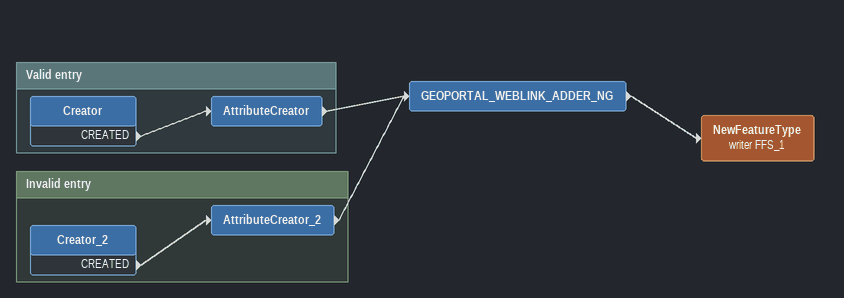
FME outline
GEOPORTAL_WEBLINK_ADDER_NG
    -> NewFeatureType (writer FFS_1)
NewFeatureType (writer FFS_1)

Bookmark: Valid entry
Creator
    CREATED -> AttributeCreator
AttributeCreator
    -> GEOPORTAL_WEBLINK_ADDER_NG

Bookmark: Invalid entry
Creator_2
    CREATED -> AttributeCreator_2
AttributeCreator_2
    -> GEOPORTAL_WEBLINK_ADDER_NG
